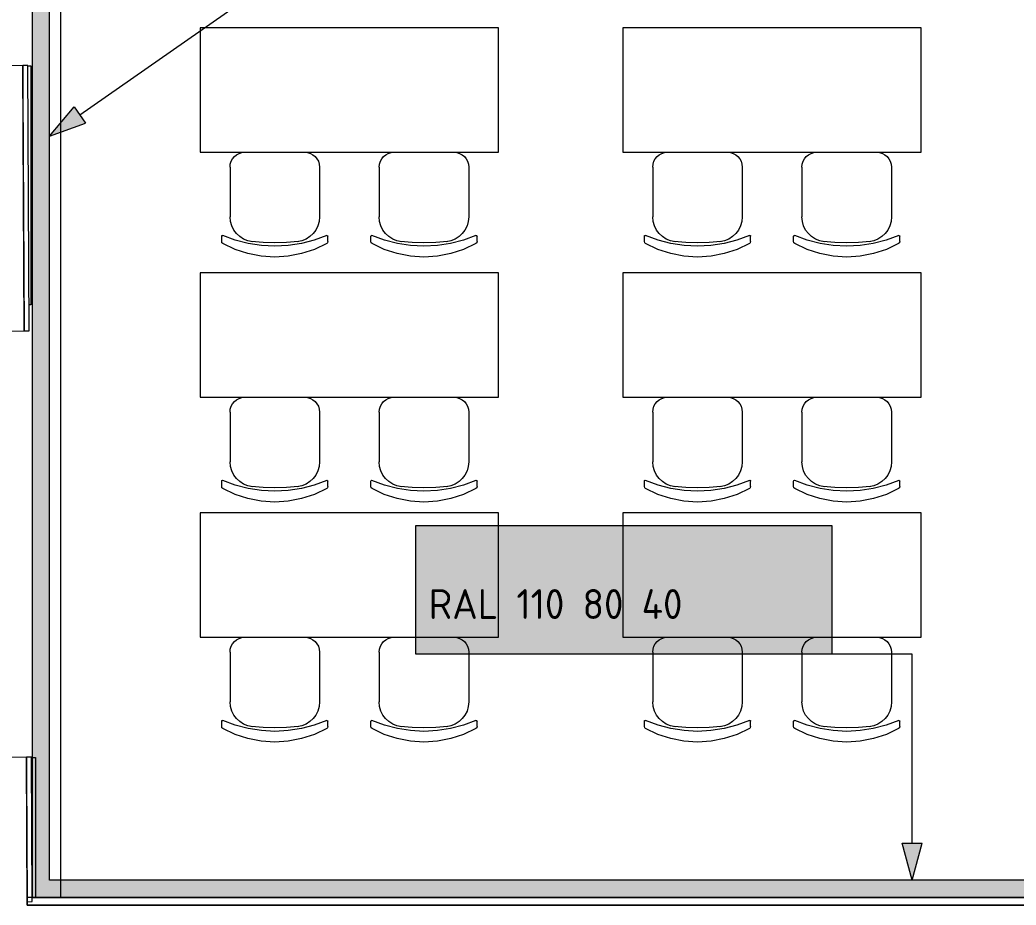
# Model space of a CAD drawing. Header units: millimetres. Extents: x 0 to 1189, y 0 to 841.
# Drawn here: x 240.72 to 280.78, y 375.01 to 410.59 of the extents above; entities that cross this region are included whole.
import ezdxf

# ---------------------------------------------------------------- set-up
doc = ezdxf.new("R2010")
doc.units = ezdxf.units.MM

msp = doc.modelspace()

# ---------------------------------------------------------------- hatches: boundary and pattern name
at = {"true_color": 0xf1d696}
h = msp.add_hatch(color=41, dxfattribs=at)
h.dxf.hatch_style = 2
h.paths.add_polyline_path([(241.90737, 376.007345), (241.207369, 376.007345), (241.207369, 453.503464), (241.90737, 453.503464)])
at = {"true_color": 0x0077b0}
h = msp.add_hatch(color=144, dxfattribs=at)
h.dxf.hatch_style = 2
h.paths.add_polyline_path([(241.90737, 405.919391), (242.902371, 407.102393), (243.360372, 406.445392)])
at = {"true_color": 0xffffff}
h = msp.add_hatch(color=7, dxfattribs=at)
h.dxf.hatch_style = 2
h.paths.add_polyline_path([(256.633392, 390.271367), (273.372418, 390.271367), (273.372418, 385.095359), (256.633392, 385.095359)])
at = {"true_color": 0x0077b0}
h = msp.add_hatch(color=144, dxfattribs=at)
h.paths.add_polyline_path([(269.936346, 388.873905), (269.936346, 389.680884), (269.906856, 389.837567), (269.817835, 389.968619), (269.689195, 390.055022), (269.532856, 390.084374), (269.37638, 390.055022), (269.245122, 389.968619), (269.157685, 389.837567), (269.129367, 389.680884), (269.129367, 388.873905), (269.157685, 388.717567), (269.245122, 388.588927), (269.37638, 388.499906), (269.532856, 388.470416), (269.689195, 388.499906), (269.817835, 388.588927), (269.906856, 388.717567)])
h.paths.add_polyline_path([(270.136988, 388.873905), (270.125835, 388.753249), (270.092409, 388.641223), (270.036762, 388.538189), (269.958946, 388.444508), (269.867177, 388.367209), (269.765125, 388.312699), (269.65346, 388.28041), (269.532856, 388.269773), (269.411124, 388.28041), (269.299417, 388.312699), (269.197218, 388.367209), (269.104011, 388.444508), (269.026281, 388.538189), (268.970823, 388.641223), (268.937587, 388.753249), (268.926519, 388.873905), (268.926519, 389.680884), (268.937587, 389.802617), (268.970823, 389.914324), (269.026281, 390.016523), (269.104011, 390.10973), (269.197218, 390.187546), (269.299417, 390.243193), (269.411124, 390.276619), (269.532856, 390.287772), (269.653512, 390.276662), (269.765538, 390.243537), (269.868572, 390.188709), (269.962253, 390.112486), (270.038157, 390.018848), (270.092822, 389.915702), (270.125886, 389.803047), (270.136988, 389.680884)])
h = msp.add_hatch(color=144, dxfattribs=at)
h.dxf.hatch_style = 2
h.paths.add_polyline_path([(271.95717, 388.77193), (271.959926, 388.800593), (272.363415, 390.214461), (272.3989, 390.2691), (272.462083, 390.287772), (272.53822, 390.26221), (272.563507, 390.185797), (272.557994, 390.157685), (272.190885, 388.873905), (272.662725, 388.873905), (272.662725, 389.178727), (272.688012, 389.253486), (272.764149, 389.277395), (272.840285, 389.253486), (272.865572, 389.178727), (272.865572, 388.873905), (273.068971, 388.873905), (273.142696, 388.848342), (273.167638, 388.77193), (273.142696, 388.695794), (273.068971, 388.670507), (272.865572, 388.670507), (272.865572, 388.368441), (272.840285, 388.293682), (272.764149, 388.269773), (272.688012, 388.293682), (272.662725, 388.368441), (272.662725, 388.670507), (272.058593, 388.670507), (271.982457, 388.695794)])
h = msp.add_hatch(color=144, dxfattribs=at)
h.dxf.hatch_style = 2
h.paths.add_polyline_path([(271.450483, 388.77193), (270.643504, 388.77193), (270.567367, 388.797493), (270.54208, 388.873905), (270.567367, 388.950042), (270.643504, 388.975329), (271.450483, 388.975329), (271.52662, 388.950042), (271.551907, 388.873905), (271.52662, 388.797493)])
h = msp.add_hatch(color=144, dxfattribs=at)
h.dxf.hatch_style = 2
h.paths.add_polyline_path([(276.603423, 376.007345), (276.203422, 377.500347), (277.003423, 377.500347)])
at = {"true_color": 0xf1d696}
h = msp.add_hatch(color=41, dxfattribs=at)
h.dxf.hatch_style = 2
h.paths.add_polyline_path([(241.90737, 376.007345), (241.90737, 375.307344), (241.207369, 375.307344)])
h = msp.add_hatch(color=41, dxfattribs=at)
h.dxf.hatch_style = 2
h.paths.add_polyline_path([(241.207369, 376.007345), (241.90737, 376.007345), (241.207369, 375.307344)])
at = {"true_color": 0x9f9f00}
h = msp.add_hatch(color=54, dxfattribs=at)
h.dxf.hatch_style = 2
h.paths.add_polyline_path([(285.476436, 376.007345), (285.476436, 375.307344), (241.90737, 375.307344), (241.90737, 376.007345)])

# ---------------------------------------------------------------- linework, layer by layer
at = {"color": 7, "lineweight": 0}
for points in [[(241.207369, 454.203465), (241.207369, 375.307344)], [(242.35937, 375.307344), (242.35937, 454.203465)], [(241.90737, 376.007345), (241.90737, 453.503464)], [(240.835368, 408.765395), (237.535363, 408.749395)], [(241.035368, 408.766395), (240.835368, 408.765395)], [(240.890368, 398.099379), (240.835368, 408.765395)], [(240.835368, 408.765395), (240.841368, 407.675394)], [(241.090368, 398.100379), (241.035368, 408.766395)], [(241.035368, 408.754395), (241.159368, 408.754395)], [(241.159368, 408.754395), (241.159368, 399.13838)], [(240.841368, 407.675394), (240.890368, 398.099379)], [(241.159368, 399.13838), (241.084368, 399.13838)], [(237.590363, 398.082379), (240.890368, 398.099379)], [(240.890368, 398.099379), (241.090368, 398.100379)], [(240.978368, 380.950353), (237.678363, 380.933353)], [(241.178368, 380.951353), (240.978368, 380.950353)], [(241.008368, 375.007344), (240.978368, 380.950353)], [(240.978368, 380.950353), (240.981368, 380.275352)], [(241.208369, 375.144344), (241.178368, 380.951353)], [(241.178368, 380.938353), (241.347369, 380.938353)], [(241.347369, 380.938353), (241.347369, 375.307344)], [(240.981368, 380.275352), (241.008368, 375.143344)], [(285.476436, 376.007345), (241.90737, 376.007345)], [(299.576458, 375.307344), (241.008368, 375.307344)], [(241.008368, 375.307344), (241.008368, 375.007344)], [(241.008368, 375.143344), (241.208369, 375.144344)], [(304.981466, 375.007344), (241.008368, 375.007344)], [(241.008368, 375.007344), (299.576458, 375.007344)], [(241.207369, 375.307344), (241.90737, 375.307344)], [(241.90737, 375.307344), (286.176437, 375.307344)]]:
    msp.add_lwpolyline(points, dxfattribs=at)
at = {"color": 144, "lineweight": 0, "true_color": 0x0077b0}
for points in [[(243.131371, 406.774392), (287.216439, 437.540439)], [(241.90737, 405.919391), (242.902371, 407.102393)], [(242.902371, 407.102393), (243.360372, 406.445392)], [(241.90737, 405.919391), (243.360372, 406.445392)], [(256.633392, 390.271367), (273.372418, 390.271367)], [(256.633392, 385.095359), (256.633392, 390.271367)], [(273.372418, 390.271367), (273.372418, 385.095359)], [(273.372418, 385.095359), (256.633392, 385.095359)], [(276.603423, 385.095359), (273.372418, 385.095359)], [(276.603423, 377.500347), (276.603423, 385.095359)], [(276.203422, 377.500347), (277.003423, 377.500347)], [(276.603423, 376.007345), (276.203422, 377.500347)], [(276.603423, 376.007345), (277.003423, 377.500347)]]:
    msp.add_lwpolyline(points, dxfattribs=at)
at = {"color": 253, "lineweight": 0, "true_color": 0x999999}
for points in [[(259.966397, 410.277398), (247.966379, 410.277398)], [(247.966379, 410.277398), (247.966379, 405.27739)], [(259.966397, 405.27739), (259.966397, 410.277398)], [(276.966423, 410.277398), (264.966405, 410.277398)], [(264.966405, 410.277398), (264.966405, 405.27739)], [(276.966423, 405.27739), (276.966423, 410.277398)], [(247.966379, 405.27739), (259.966397, 405.27739)], [(249.166381, 404.677389), (249.178586, 404.798491), (249.213584, 404.911202), (249.268949, 405.013132), (249.342256, 405.10189), (249.431078, 405.175085), (249.532991, 405.230327), (249.645567, 405.265226), (249.766382, 405.27739)], [(249.166381, 404.677389), (249.178586, 404.798491), (249.213584, 404.911202), (249.268949, 405.013132), (249.342256, 405.10189), (249.431078, 405.175085), (249.532991, 405.230327), (249.645567, 405.265226), (249.766382, 405.27739)], [(249.765382, 405.27739), (252.166385, 405.27739)], [(249.765382, 405.27739), (252.166385, 405.27739)], [(252.166385, 405.27739), (252.287487, 405.265226), (252.400198, 405.230327), (252.502128, 405.175085), (252.590886, 405.10189), (252.664081, 405.013132), (252.719324, 404.911202), (252.754222, 404.798491), (252.766386, 404.677389)], [(252.166385, 405.27739), (252.287487, 405.265226), (252.400198, 405.230327), (252.502128, 405.175085), (252.590886, 405.10189), (252.664081, 405.013132), (252.719324, 404.911202), (252.754222, 404.798491), (252.766386, 404.677389)], [(255.16639, 404.677389), (255.178595, 404.798491), (255.213593, 404.911202), (255.268958, 405.013132), (255.342265, 405.10189), (255.431088, 405.175085), (255.533, 405.230327), (255.645576, 405.265226), (255.766391, 405.27739)], [(255.16639, 404.677389), (255.178595, 404.798491), (255.213593, 404.911202), (255.268958, 405.013132), (255.342265, 405.10189), (255.431088, 405.175085), (255.533, 405.230327), (255.645576, 405.265226), (255.766391, 405.27739)], [(255.765391, 405.27739), (258.166394, 405.27739)], [(255.765391, 405.27739), (258.166394, 405.27739)], [(258.166394, 405.27739), (258.287496, 405.265226), (258.400207, 405.230327), (258.502137, 405.175085), (258.590895, 405.10189), (258.66409, 405.013132), (258.719333, 404.911202), (258.754231, 404.798491), (258.766395, 404.677389)], [(258.166394, 405.27739), (258.287496, 405.265226), (258.400207, 405.230327), (258.502137, 405.175085), (258.590895, 405.10189), (258.66409, 405.013132), (258.719333, 404.911202), (258.754231, 404.798491), (258.766395, 404.677389)], [(264.966405, 405.27739), (276.966423, 405.27739)], [(266.166407, 404.677389), (266.178612, 404.798491), (266.21361, 404.911202), (266.268975, 405.013132), (266.342282, 405.10189), (266.431104, 405.175085), (266.533017, 405.230327), (266.645593, 405.265226), (266.766408, 405.27739)], [(266.166407, 404.677389), (266.178612, 404.798491), (266.21361, 404.911202), (266.268975, 405.013132), (266.342282, 405.10189), (266.431104, 405.175085), (266.533017, 405.230327), (266.645593, 405.265226), (266.766408, 405.27739)], [(266.765408, 405.27739), (269.166411, 405.27739)], [(266.765408, 405.27739), (269.166411, 405.27739)], [(269.166411, 405.27739), (269.287513, 405.265226), (269.400224, 405.230327), (269.502154, 405.175085), (269.590912, 405.10189), (269.664107, 405.013132), (269.71935, 404.911202), (269.754248, 404.798491), (269.766412, 404.677389)], [(269.166411, 405.27739), (269.287513, 405.265226), (269.400224, 405.230327), (269.502154, 405.175085), (269.590912, 405.10189), (269.664107, 405.013132), (269.71935, 404.911202), (269.754248, 404.798491), (269.766412, 404.677389)], [(272.166416, 404.677389), (272.178621, 404.798491), (272.213619, 404.911202), (272.268984, 405.013132), (272.342291, 405.10189), (272.431113, 405.175085), (272.533026, 405.230327), (272.645602, 405.265226), (272.766417, 405.27739)], [(272.166416, 404.677389), (272.178621, 404.798491), (272.213619, 404.911202), (272.268984, 405.013132), (272.342291, 405.10189), (272.431113, 405.175085), (272.533026, 405.230327), (272.645602, 405.265226), (272.766417, 405.27739)], [(272.765417, 405.27739), (275.16642, 405.27739)], [(272.765417, 405.27739), (275.16642, 405.27739)], [(275.16642, 405.27739), (275.287522, 405.265226), (275.400233, 405.230327), (275.502163, 405.175085), (275.590921, 405.10189), (275.664116, 405.013132), (275.719359, 404.911202), (275.754257, 404.798491), (275.766421, 404.677389)], [(275.16642, 405.27739), (275.287522, 405.265226), (275.400233, 405.230327), (275.502163, 405.175085), (275.590921, 405.10189), (275.664116, 405.013132), (275.719359, 404.911202), (275.754257, 404.798491), (275.766421, 404.677389)], [(249.166381, 404.677389), (249.166381, 402.674386)], [(249.166381, 404.677389), (249.166381, 402.674386)], [(252.766386, 404.677389), (252.766386, 402.674386)], [(252.766386, 404.677389), (252.766386, 402.674386)], [(255.16639, 404.677389), (255.16639, 402.674386)], [(255.16639, 404.677389), (255.16639, 402.674386)], [(258.766395, 404.677389), (258.766395, 402.674386)], [(258.766395, 404.677389), (258.766395, 402.674386)], [(266.166407, 404.677389), (266.166407, 402.674386)], [(266.166407, 404.677389), (266.166407, 402.674386)], [(269.766412, 404.677389), (269.766412, 402.674386)], [(269.766412, 404.677389), (269.766412, 402.674386)], [(272.166416, 404.677389), (272.166416, 402.674386)], [(272.166416, 404.677389), (272.166416, 402.674386)], [(275.766421, 404.677389), (275.766421, 402.674386)], [(275.766421, 404.677389), (275.766421, 402.674386)], [(250.066382, 401.679384), (249.880997, 401.716027), (249.710178, 401.78465), (249.557055, 401.881797), (249.424756, 402.00401), (249.31641, 402.147832), (249.235146, 402.309807), (249.184094, 402.486477), (249.166381, 402.674386)], [(250.066382, 401.679384), (249.880997, 401.716027), (249.710178, 401.78465), (249.557055, 401.881797), (249.424756, 402.00401), (249.31641, 402.147832), (249.235146, 402.309807), (249.184094, 402.486477), (249.166381, 402.674386)], [(252.766386, 402.674386), (252.748673, 402.486477), (252.69762, 402.309807), (252.616357, 402.147832), (252.508011, 402.00401), (252.375712, 401.881797), (252.222588, 401.78465), (252.05177, 401.716027), (251.866385, 401.679384)], [(252.766386, 402.674386), (252.748673, 402.486477), (252.69762, 402.309807), (252.616357, 402.147832), (252.508011, 402.00401), (252.375712, 401.881797), (252.222588, 401.78465), (252.05177, 401.716027), (251.866385, 401.679384)], [(256.066391, 401.679384), (255.881006, 401.716027), (255.710188, 401.78465), (255.557064, 401.881797), (255.424765, 402.00401), (255.316419, 402.147832), (255.235156, 402.309807), (255.184103, 402.486477), (255.16639, 402.674386)], [(256.066391, 401.679384), (255.881006, 401.716027), (255.710188, 401.78465), (255.557064, 401.881797), (255.424765, 402.00401), (255.316419, 402.147832), (255.235156, 402.309807), (255.184103, 402.486477), (255.16639, 402.674386)], [(258.766395, 402.674386), (258.748682, 402.486477), (258.69763, 402.309807), (258.616366, 402.147832), (258.50802, 402.00401), (258.375721, 401.881797), (258.222598, 401.78465), (258.051779, 401.716027), (257.866394, 401.679384)], [(258.766395, 402.674386), (258.748682, 402.486477), (258.69763, 402.309807), (258.616366, 402.147832), (258.50802, 402.00401), (258.375721, 401.881797), (258.222598, 401.78465), (258.051779, 401.716027), (257.866394, 401.679384)], [(267.066408, 401.679384), (266.881023, 401.716027), (266.710204, 401.78465), (266.557081, 401.881797), (266.424782, 402.00401), (266.316436, 402.147832), (266.235172, 402.309807), (266.18412, 402.486477), (266.166407, 402.674386)], [(267.066408, 401.679384), (266.881023, 401.716027), (266.710204, 401.78465), (266.557081, 401.881797), (266.424782, 402.00401), (266.316436, 402.147832), (266.235172, 402.309807), (266.18412, 402.486477), (266.166407, 402.674386)], [(269.766412, 402.674386), (269.748699, 402.486477), (269.697646, 402.309807), (269.616383, 402.147832), (269.508037, 402.00401), (269.375738, 401.881797), (269.222614, 401.78465), (269.051796, 401.716027), (268.866411, 401.679384)], [(269.766412, 402.674386), (269.748699, 402.486477), (269.697646, 402.309807), (269.616383, 402.147832), (269.508037, 402.00401), (269.375738, 401.881797), (269.222614, 401.78465), (269.051796, 401.716027), (268.866411, 401.679384)], [(273.066417, 401.679384), (272.881032, 401.716027), (272.710214, 401.78465), (272.55709, 401.881797), (272.424791, 402.00401), (272.316445, 402.147832), (272.235182, 402.309807), (272.184129, 402.486477), (272.166416, 402.674386)], [(273.066417, 401.679384), (272.881032, 401.716027), (272.710214, 401.78465), (272.55709, 401.881797), (272.424791, 402.00401), (272.316445, 402.147832), (272.235182, 402.309807), (272.184129, 402.486477), (272.166416, 402.674386)], [(275.766421, 402.674386), (275.748708, 402.486477), (275.697656, 402.309807), (275.616392, 402.147832), (275.508046, 402.00401), (275.375747, 401.881797), (275.222624, 401.78465), (275.051805, 401.716027), (274.86642, 401.679384)], [(275.766421, 402.674386), (275.748708, 402.486477), (275.697656, 402.309807), (275.616392, 402.147832), (275.508046, 402.00401), (275.375747, 401.881797), (275.222624, 401.78465), (275.051805, 401.716027), (274.86642, 401.679384)], [(248.83138, 401.904385), (248.84038, 401.925385), (248.86138, 401.934385), (248.87538, 401.931385)], [(248.83138, 401.904385), (248.84038, 401.925385), (248.86138, 401.934385), (248.87538, 401.931385)], [(248.83138, 401.687384), (248.83138, 401.904385)], [(248.83138, 401.687384), (248.83138, 401.904385)], [(253.058387, 401.931385), (252.554886, 401.740869), (252.035635, 401.603509), (251.504759, 401.520337), (250.966383, 401.492384), (250.428586, 401.520337), (249.898007, 401.603509), (249.378865, 401.740869), (248.87538, 401.931385)], [(253.058387, 401.931385), (252.554886, 401.740869), (252.035635, 401.603509), (251.504759, 401.520337), (250.966383, 401.492384), (250.428586, 401.520337), (249.898007, 401.603509), (249.378865, 401.740869), (248.87538, 401.931385)], [(253.058387, 401.931385), (253.071387, 401.934385), (253.092762, 401.925385), (253.101387, 401.904385)], [(253.058387, 401.931385), (253.071387, 401.934385), (253.092762, 401.925385), (253.101387, 401.904385)], [(253.101387, 401.687384), (253.101387, 401.904385)], [(253.101387, 401.687384), (253.101387, 401.904385)], [(254.831389, 401.904385), (254.840389, 401.925385), (254.861389, 401.934385), (254.875389, 401.931385)], [(254.831389, 401.904385), (254.840389, 401.925385), (254.861389, 401.934385), (254.875389, 401.931385)], [(254.831389, 401.687384), (254.831389, 401.904385)], [(254.831389, 401.687384), (254.831389, 401.904385)], [(259.058396, 401.931385), (258.554895, 401.740869), (258.035644, 401.603509), (257.504768, 401.520337), (256.966393, 401.492384), (256.428595, 401.520337), (255.898016, 401.603509), (255.378875, 401.740869), (254.875389, 401.931385)], [(259.058396, 401.931385), (258.554895, 401.740869), (258.035644, 401.603509), (257.504768, 401.520337), (256.966393, 401.492384), (256.428595, 401.520337), (255.898016, 401.603509), (255.378875, 401.740869), (254.875389, 401.931385)], [(259.058396, 401.931385), (259.071396, 401.934385), (259.092771, 401.925385), (259.101396, 401.904385)], [(259.058396, 401.931385), (259.071396, 401.934385), (259.092771, 401.925385), (259.101396, 401.904385)], [(259.101396, 401.687384), (259.101396, 401.904385)], [(259.101396, 401.687384), (259.101396, 401.904385)], [(265.831406, 401.904385), (265.840406, 401.925385), (265.861406, 401.934385), (265.875406, 401.931385)], [(265.831406, 401.904385), (265.840406, 401.925385), (265.861406, 401.934385), (265.875406, 401.931385)], [(265.831406, 401.687384), (265.831406, 401.904385)], [(265.831406, 401.687384), (265.831406, 401.904385)], [(270.058413, 401.931385), (269.554912, 401.740869), (269.035661, 401.603509), (268.504785, 401.520337), (267.966409, 401.492384), (267.428612, 401.520337), (266.898033, 401.603509), (266.378891, 401.740869), (265.875406, 401.931385)], [(270.058413, 401.931385), (269.554912, 401.740869), (269.035661, 401.603509), (268.504785, 401.520337), (267.966409, 401.492384), (267.428612, 401.520337), (266.898033, 401.603509), (266.378891, 401.740869), (265.875406, 401.931385)], [(270.058413, 401.931385), (270.071413, 401.934385), (270.092788, 401.925385), (270.101413, 401.904385)], [(270.058413, 401.931385), (270.071413, 401.934385), (270.092788, 401.925385), (270.101413, 401.904385)], [(270.101413, 401.687384), (270.101413, 401.904385)], [(270.101413, 401.687384), (270.101413, 401.904385)], [(271.831415, 401.904385), (271.840415, 401.925385), (271.861415, 401.934385), (271.875415, 401.931385)], [(271.831415, 401.904385), (271.840415, 401.925385), (271.861415, 401.934385), (271.875415, 401.931385)], [(271.831415, 401.687384), (271.831415, 401.904385)], [(271.831415, 401.687384), (271.831415, 401.904385)], [(276.058422, 401.931385), (275.554921, 401.740869), (275.03567, 401.603509), (274.504794, 401.520337), (273.966419, 401.492384), (273.428621, 401.520337), (272.898042, 401.603509), (272.378901, 401.740869), (271.875415, 401.931385)], [(276.058422, 401.931385), (275.554921, 401.740869), (275.03567, 401.603509), (274.504794, 401.520337), (273.966419, 401.492384), (273.428621, 401.520337), (272.898042, 401.603509), (272.378901, 401.740869), (271.875415, 401.931385)], [(276.058422, 401.931385), (276.071422, 401.934385), (276.092797, 401.925385), (276.101422, 401.904385)], [(276.058422, 401.931385), (276.071422, 401.934385), (276.092797, 401.925385), (276.101422, 401.904385)], [(276.101422, 401.687384), (276.101422, 401.904385)], [(276.101422, 401.687384), (276.101422, 401.904385)], [(248.87938, 401.602384), (248.84413, 401.639259), (248.83138, 401.687384)], [(248.87938, 401.602384), (248.84413, 401.639259), (248.83138, 401.687384)], [(253.054387, 401.602384), (252.561355, 401.368665), (252.044885, 401.199634), (251.511166, 401.096977), (250.966383, 401.062383), (250.422039, 401.096977), (249.888382, 401.199634), (249.371975, 401.368665), (248.87938, 401.602384)], [(253.054387, 401.602384), (252.561355, 401.368665), (252.044885, 401.199634), (251.511166, 401.096977), (250.966383, 401.062383), (250.422039, 401.096977), (249.888382, 401.199634), (249.371975, 401.368665), (248.87938, 401.602384)], [(251.908385, 401.684384), (251.438134, 401.643009), (250.966383, 401.629384), (250.495508, 401.643009), (250.025382, 401.684384)], [(251.908385, 401.684384), (251.438134, 401.643009), (250.966383, 401.629384), (250.495508, 401.643009), (250.025382, 401.684384)], [(253.101387, 401.687384), (253.089137, 401.639259), (253.054387, 401.602384)], [(253.101387, 401.687384), (253.089137, 401.639259), (253.054387, 401.602384)], [(254.879389, 401.602384), (254.844139, 401.639259), (254.831389, 401.687384)], [(254.879389, 401.602384), (254.844139, 401.639259), (254.831389, 401.687384)], [(259.054396, 401.602384), (258.561364, 401.368665), (258.044894, 401.199634), (257.511175, 401.096977), (256.966393, 401.062383), (256.422048, 401.096977), (255.888391, 401.199634), (255.371984, 401.368665), (254.879389, 401.602384)], [(259.054396, 401.602384), (258.561364, 401.368665), (258.044894, 401.199634), (257.511175, 401.096977), (256.966393, 401.062383), (256.422048, 401.096977), (255.888391, 401.199634), (255.371984, 401.368665), (254.879389, 401.602384)], [(257.908394, 401.684384), (257.438143, 401.643009), (256.966393, 401.629384), (256.495517, 401.643009), (256.025391, 401.684384)], [(257.908394, 401.684384), (257.438143, 401.643009), (256.966393, 401.629384), (256.495517, 401.643009), (256.025391, 401.684384)], [(259.101396, 401.687384), (259.089146, 401.639259), (259.054396, 401.602384)], [(259.101396, 401.687384), (259.089146, 401.639259), (259.054396, 401.602384)], [(265.879406, 401.602384), (265.844156, 401.639259), (265.831406, 401.687384)], [(265.879406, 401.602384), (265.844156, 401.639259), (265.831406, 401.687384)], [(270.054413, 401.602384), (269.561381, 401.368665), (269.044911, 401.199634), (268.511191, 401.096977), (267.966409, 401.062383), (267.422065, 401.096977), (266.888408, 401.199634), (266.372001, 401.368665), (265.879406, 401.602384)], [(270.054413, 401.602384), (269.561381, 401.368665), (269.044911, 401.199634), (268.511191, 401.096977), (267.966409, 401.062383), (267.422065, 401.096977), (266.888408, 401.199634), (266.372001, 401.368665), (265.879406, 401.602384)], [(268.908411, 401.684384), (268.43816, 401.643009), (267.966409, 401.629384), (267.495534, 401.643009), (267.025408, 401.684384)], [(268.908411, 401.684384), (268.43816, 401.643009), (267.966409, 401.629384), (267.495534, 401.643009), (267.025408, 401.684384)], [(270.101413, 401.687384), (270.089163, 401.639259), (270.054413, 401.602384)], [(270.101413, 401.687384), (270.089163, 401.639259), (270.054413, 401.602384)], [(271.879415, 401.602384), (271.844165, 401.639259), (271.831415, 401.687384)], [(271.879415, 401.602384), (271.844165, 401.639259), (271.831415, 401.687384)], [(276.054422, 401.602384), (275.56139, 401.368665), (275.04492, 401.199634), (274.511201, 401.096977), (273.966419, 401.062383), (273.422074, 401.096977), (272.888417, 401.199634), (272.37201, 401.368665), (271.879415, 401.602384)], [(276.054422, 401.602384), (275.56139, 401.368665), (275.04492, 401.199634), (274.511201, 401.096977), (273.966419, 401.062383), (273.422074, 401.096977), (272.888417, 401.199634), (272.37201, 401.368665), (271.879415, 401.602384)], [(274.90842, 401.684384), (274.438169, 401.643009), (273.966419, 401.629384), (273.495543, 401.643009), (273.025417, 401.684384)], [(274.90842, 401.684384), (274.438169, 401.643009), (273.966419, 401.629384), (273.495543, 401.643009), (273.025417, 401.684384)], [(276.101422, 401.687384), (276.089172, 401.639259), (276.054422, 401.602384)], [(276.101422, 401.687384), (276.089172, 401.639259), (276.054422, 401.602384)], [(259.966397, 400.427382), (247.966379, 400.427382)], [(247.966379, 400.427382), (247.966379, 395.427375)], [(259.966397, 395.427375), (259.966397, 400.427382)], [(276.966423, 400.427382), (264.966405, 400.427382)], [(264.966405, 400.427382), (264.966405, 395.427375)], [(276.966423, 395.427375), (276.966423, 400.427382)], [(247.966379, 395.427375), (259.966397, 395.427375)], [(249.166381, 394.827374), (249.178586, 394.948476), (249.213584, 395.061187), (249.268949, 395.163117), (249.342256, 395.251875), (249.431078, 395.32507), (249.532991, 395.380312), (249.645567, 395.415211), (249.766382, 395.427375)], [(249.166381, 394.827374), (249.178586, 394.948476), (249.213584, 395.061187), (249.268949, 395.163117), (249.342256, 395.251875), (249.431078, 395.32507), (249.532991, 395.380312), (249.645567, 395.415211), (249.766382, 395.427375)], [(249.765382, 395.427375), (252.166385, 395.427375)], [(249.765382, 395.427375), (252.166385, 395.427375)], [(252.166385, 395.427375), (252.287487, 395.415211), (252.400198, 395.380312), (252.502128, 395.32507), (252.590886, 395.251875), (252.664081, 395.163117), (252.719324, 395.061187), (252.754222, 394.948476), (252.766386, 394.827374)], [(252.166385, 395.427375), (252.287487, 395.415211), (252.400198, 395.380312), (252.502128, 395.32507), (252.590886, 395.251875), (252.664081, 395.163117), (252.719324, 395.061187), (252.754222, 394.948476), (252.766386, 394.827374)], [(255.16639, 394.827374), (255.178595, 394.948476), (255.213593, 395.061187), (255.268958, 395.163117), (255.342265, 395.251875), (255.431088, 395.32507), (255.533, 395.380312), (255.645576, 395.415211), (255.766391, 395.427375)], [(255.16639, 394.827374), (255.178595, 394.948476), (255.213593, 395.061187), (255.268958, 395.163117), (255.342265, 395.251875), (255.431088, 395.32507), (255.533, 395.380312), (255.645576, 395.415211), (255.766391, 395.427375)], [(255.765391, 395.427375), (258.166394, 395.427375)], [(255.765391, 395.427375), (258.166394, 395.427375)], [(258.166394, 395.427375), (258.287496, 395.415211), (258.400207, 395.380312), (258.502137, 395.32507), (258.590895, 395.251875), (258.66409, 395.163117), (258.719333, 395.061187), (258.754231, 394.948476), (258.766395, 394.827374)], [(258.166394, 395.427375), (258.287496, 395.415211), (258.400207, 395.380312), (258.502137, 395.32507), (258.590895, 395.251875), (258.66409, 395.163117), (258.719333, 395.061187), (258.754231, 394.948476), (258.766395, 394.827374)], [(264.966405, 395.427375), (276.966423, 395.427375)], [(266.166407, 394.827374), (266.178612, 394.948476), (266.21361, 395.061187), (266.268975, 395.163117), (266.342282, 395.251875), (266.431104, 395.32507), (266.533017, 395.380312), (266.645593, 395.415211), (266.766408, 395.427375)], [(266.166407, 394.827374), (266.178612, 394.948476), (266.21361, 395.061187), (266.268975, 395.163117), (266.342282, 395.251875), (266.431104, 395.32507), (266.533017, 395.380312), (266.645593, 395.415211), (266.766408, 395.427375)], [(266.765408, 395.427375), (269.166411, 395.427375)], [(266.765408, 395.427375), (269.166411, 395.427375)], [(269.166411, 395.427375), (269.287513, 395.415211), (269.400224, 395.380312), (269.502154, 395.32507), (269.590912, 395.251875), (269.664107, 395.163117), (269.71935, 395.061187), (269.754248, 394.948476), (269.766412, 394.827374)], [(269.166411, 395.427375), (269.287513, 395.415211), (269.400224, 395.380312), (269.502154, 395.32507), (269.590912, 395.251875), (269.664107, 395.163117), (269.71935, 395.061187), (269.754248, 394.948476), (269.766412, 394.827374)], [(272.166416, 394.827374), (272.178621, 394.948476), (272.213619, 395.061187), (272.268984, 395.163117), (272.342291, 395.251875), (272.431113, 395.32507), (272.533026, 395.380312), (272.645602, 395.415211), (272.766417, 395.427375)], [(272.166416, 394.827374), (272.178621, 394.948476), (272.213619, 395.061187), (272.268984, 395.163117), (272.342291, 395.251875), (272.431113, 395.32507), (272.533026, 395.380312), (272.645602, 395.415211), (272.766417, 395.427375)], [(272.765417, 395.427375), (275.16642, 395.427375)], [(272.765417, 395.427375), (275.16642, 395.427375)], [(275.16642, 395.427375), (275.287522, 395.415211), (275.400233, 395.380312), (275.502163, 395.32507), (275.590921, 395.251875), (275.664116, 395.163117), (275.719359, 395.061187), (275.754257, 394.948476), (275.766421, 394.827374)], [(275.16642, 395.427375), (275.287522, 395.415211), (275.400233, 395.380312), (275.502163, 395.32507), (275.590921, 395.251875), (275.664116, 395.163117), (275.719359, 395.061187), (275.754257, 394.948476), (275.766421, 394.827374)], [(249.166381, 394.827374), (249.166381, 392.824371)], [(249.166381, 394.827374), (249.166381, 392.824371)], [(252.766386, 394.827374), (252.766386, 392.824371)], [(252.766386, 394.827374), (252.766386, 392.824371)], [(255.16639, 394.827374), (255.16639, 392.824371)], [(255.16639, 394.827374), (255.16639, 392.824371)], [(258.766395, 394.827374), (258.766395, 392.824371)], [(258.766395, 394.827374), (258.766395, 392.824371)], [(266.166407, 394.827374), (266.166407, 392.824371)], [(266.166407, 394.827374), (266.166407, 392.824371)], [(269.766412, 394.827374), (269.766412, 392.824371)], [(269.766412, 394.827374), (269.766412, 392.824371)], [(272.166416, 394.827374), (272.166416, 392.824371)], [(272.166416, 394.827374), (272.166416, 392.824371)], [(275.766421, 394.827374), (275.766421, 392.824371)], [(275.766421, 394.827374), (275.766421, 392.824371)], [(250.066382, 391.829369), (249.880997, 391.866012), (249.710178, 391.934635), (249.557055, 392.031782), (249.424756, 392.153995), (249.31641, 392.297817), (249.235146, 392.459792), (249.184094, 392.636462), (249.166381, 392.824371)], [(250.066382, 391.829369), (249.880997, 391.866012), (249.710178, 391.934635), (249.557055, 392.031782), (249.424756, 392.153995), (249.31641, 392.297817), (249.235146, 392.459792), (249.184094, 392.636462), (249.166381, 392.824371)], [(252.766386, 392.824371), (252.748673, 392.636462), (252.69762, 392.459792), (252.616357, 392.297817), (252.508011, 392.153995), (252.375712, 392.031782), (252.222588, 391.934635), (252.05177, 391.866012), (251.866385, 391.829369)], [(252.766386, 392.824371), (252.748673, 392.636462), (252.69762, 392.459792), (252.616357, 392.297817), (252.508011, 392.153995), (252.375712, 392.031782), (252.222588, 391.934635), (252.05177, 391.866012), (251.866385, 391.829369)], [(256.066391, 391.829369), (255.881006, 391.866012), (255.710188, 391.934635), (255.557064, 392.031782), (255.424765, 392.153995), (255.316419, 392.297817), (255.235156, 392.459792), (255.184103, 392.636462), (255.16639, 392.824371)], [(256.066391, 391.829369), (255.881006, 391.866012), (255.710188, 391.934635), (255.557064, 392.031782), (255.424765, 392.153995), (255.316419, 392.297817), (255.235156, 392.459792), (255.184103, 392.636462), (255.16639, 392.824371)], [(258.766395, 392.824371), (258.748682, 392.636462), (258.69763, 392.459792), (258.616366, 392.297817), (258.50802, 392.153995), (258.375721, 392.031782), (258.222598, 391.934635), (258.051779, 391.866012), (257.866394, 391.829369)], [(258.766395, 392.824371), (258.748682, 392.636462), (258.69763, 392.459792), (258.616366, 392.297817), (258.50802, 392.153995), (258.375721, 392.031782), (258.222598, 391.934635), (258.051779, 391.866012), (257.866394, 391.829369)], [(267.066408, 391.829369), (266.881023, 391.866012), (266.710204, 391.934635), (266.557081, 392.031782), (266.424782, 392.153995), (266.316436, 392.297817), (266.235172, 392.459792), (266.18412, 392.636462), (266.166407, 392.824371)], [(267.066408, 391.829369), (266.881023, 391.866012), (266.710204, 391.934635), (266.557081, 392.031782), (266.424782, 392.153995), (266.316436, 392.297817), (266.235172, 392.459792), (266.18412, 392.636462), (266.166407, 392.824371)], [(269.766412, 392.824371), (269.748699, 392.636462), (269.697646, 392.459792), (269.616383, 392.297817), (269.508037, 392.153995), (269.375738, 392.031782), (269.222614, 391.934635), (269.051796, 391.866012), (268.866411, 391.829369)], [(269.766412, 392.824371), (269.748699, 392.636462), (269.697646, 392.459792), (269.616383, 392.297817), (269.508037, 392.153995), (269.375738, 392.031782), (269.222614, 391.934635), (269.051796, 391.866012), (268.866411, 391.829369)], [(273.066417, 391.829369), (272.881032, 391.866012), (272.710214, 391.934635), (272.55709, 392.031782), (272.424791, 392.153995), (272.316445, 392.297817), (272.235182, 392.459792), (272.184129, 392.636462), (272.166416, 392.824371)], [(273.066417, 391.829369), (272.881032, 391.866012), (272.710214, 391.934635), (272.55709, 392.031782), (272.424791, 392.153995), (272.316445, 392.297817), (272.235182, 392.459792), (272.184129, 392.636462), (272.166416, 392.824371)], [(275.766421, 392.824371), (275.748708, 392.636462), (275.697656, 392.459792), (275.616392, 392.297817), (275.508046, 392.153995), (275.375747, 392.031782), (275.222624, 391.934635), (275.051805, 391.866012), (274.86642, 391.829369)], [(275.766421, 392.824371), (275.748708, 392.636462), (275.697656, 392.459792), (275.616392, 392.297817), (275.508046, 392.153995), (275.375747, 392.031782), (275.222624, 391.934635), (275.051805, 391.866012), (274.86642, 391.829369)], [(248.83138, 392.05437), (248.84038, 392.07537), (248.86138, 392.08437), (248.87538, 392.08137)], [(248.83138, 392.05437), (248.84038, 392.07537), (248.86138, 392.08437), (248.87538, 392.08137)], [(248.83138, 391.837369), (248.83138, 392.05437)], [(248.83138, 391.837369), (248.83138, 392.05437)], [(248.87938, 391.752369), (248.84413, 391.789244), (248.83138, 391.837369)], [(248.87938, 391.752369), (248.84413, 391.789244), (248.83138, 391.837369)], [(253.058387, 392.08137), (252.554886, 391.890854), (252.035635, 391.753494), (251.504759, 391.670322), (250.966383, 391.642369), (250.428586, 391.670322), (249.898007, 391.753494), (249.378865, 391.890854), (248.87538, 392.08137)], [(253.058387, 392.08137), (252.554886, 391.890854), (252.035635, 391.753494), (251.504759, 391.670322), (250.966383, 391.642369), (250.428586, 391.670322), (249.898007, 391.753494), (249.378865, 391.890854), (248.87538, 392.08137)], [(251.908385, 391.834369), (251.438134, 391.792994), (250.966383, 391.779369), (250.495508, 391.792994), (250.025382, 391.834369)], [(251.908385, 391.834369), (251.438134, 391.792994), (250.966383, 391.779369), (250.495508, 391.792994), (250.025382, 391.834369)], [(253.101387, 391.837369), (253.089137, 391.789244), (253.054387, 391.752369)], [(253.101387, 391.837369), (253.089137, 391.789244), (253.054387, 391.752369)], [(253.058387, 392.08137), (253.071387, 392.08437), (253.092762, 392.07537), (253.101387, 392.05437)], [(253.058387, 392.08137), (253.071387, 392.08437), (253.092762, 392.07537), (253.101387, 392.05437)], [(253.101387, 391.837369), (253.101387, 392.05437)], [(253.101387, 391.837369), (253.101387, 392.05437)], [(254.831389, 392.05437), (254.840389, 392.07537), (254.861389, 392.08437), (254.875389, 392.08137)], [(254.831389, 392.05437), (254.840389, 392.07537), (254.861389, 392.08437), (254.875389, 392.08137)], [(254.831389, 391.837369), (254.831389, 392.05437)], [(254.831389, 391.837369), (254.831389, 392.05437)], [(254.879389, 391.752369), (254.844139, 391.789244), (254.831389, 391.837369)], [(254.879389, 391.752369), (254.844139, 391.789244), (254.831389, 391.837369)], [(259.058396, 392.08137), (258.554895, 391.890854), (258.035644, 391.753494), (257.504768, 391.670322), (256.966393, 391.642369), (256.428595, 391.670322), (255.898016, 391.753494), (255.378875, 391.890854), (254.875389, 392.08137)], [(259.058396, 392.08137), (258.554895, 391.890854), (258.035644, 391.753494), (257.504768, 391.670322), (256.966393, 391.642369), (256.428595, 391.670322), (255.898016, 391.753494), (255.378875, 391.890854), (254.875389, 392.08137)], [(257.908394, 391.834369), (257.438143, 391.792994), (256.966393, 391.779369), (256.495517, 391.792994), (256.025391, 391.834369)], [(257.908394, 391.834369), (257.438143, 391.792994), (256.966393, 391.779369), (256.495517, 391.792994), (256.025391, 391.834369)], [(259.101396, 391.837369), (259.089146, 391.789244), (259.054396, 391.752369)], [(259.101396, 391.837369), (259.089146, 391.789244), (259.054396, 391.752369)], [(259.058396, 392.08137), (259.071396, 392.08437), (259.092771, 392.07537), (259.101396, 392.05437)], [(259.058396, 392.08137), (259.071396, 392.08437), (259.092771, 392.07537), (259.101396, 392.05437)], [(259.101396, 391.837369), (259.101396, 392.05437)], [(259.101396, 391.837369), (259.101396, 392.05437)], [(265.831406, 392.05437), (265.840406, 392.07537), (265.861406, 392.08437), (265.875406, 392.08137)], [(265.831406, 392.05437), (265.840406, 392.07537), (265.861406, 392.08437), (265.875406, 392.08137)], [(265.831406, 391.837369), (265.831406, 392.05437)], [(265.831406, 391.837369), (265.831406, 392.05437)], [(265.879406, 391.752369), (265.844156, 391.789244), (265.831406, 391.837369)], [(265.879406, 391.752369), (265.844156, 391.789244), (265.831406, 391.837369)], [(270.058413, 392.08137), (269.554912, 391.890854), (269.035661, 391.753494), (268.504785, 391.670322), (267.966409, 391.642369), (267.428612, 391.670322), (266.898033, 391.753494), (266.378891, 391.890854), (265.875406, 392.08137)], [(270.058413, 392.08137), (269.554912, 391.890854), (269.035661, 391.753494), (268.504785, 391.670322), (267.966409, 391.642369), (267.428612, 391.670322), (266.898033, 391.753494), (266.378891, 391.890854), (265.875406, 392.08137)], [(268.908411, 391.834369), (268.43816, 391.792994), (267.966409, 391.779369), (267.495534, 391.792994), (267.025408, 391.834369)], [(268.908411, 391.834369), (268.43816, 391.792994), (267.966409, 391.779369), (267.495534, 391.792994), (267.025408, 391.834369)], [(270.101413, 391.837369), (270.089163, 391.789244), (270.054413, 391.752369)], [(270.101413, 391.837369), (270.089163, 391.789244), (270.054413, 391.752369)], [(270.058413, 392.08137), (270.071413, 392.08437), (270.092788, 392.07537), (270.101413, 392.05437)], [(270.058413, 392.08137), (270.071413, 392.08437), (270.092788, 392.07537), (270.101413, 392.05437)], [(270.101413, 391.837369), (270.101413, 392.05437)], [(270.101413, 391.837369), (270.101413, 392.05437)], [(271.831415, 392.05437), (271.840415, 392.07537), (271.861415, 392.08437), (271.875415, 392.08137)], [(271.831415, 392.05437), (271.840415, 392.07537), (271.861415, 392.08437), (271.875415, 392.08137)], [(271.831415, 391.837369), (271.831415, 392.05437)], [(271.831415, 391.837369), (271.831415, 392.05437)], [(271.879415, 391.752369), (271.844165, 391.789244), (271.831415, 391.837369)], [(271.879415, 391.752369), (271.844165, 391.789244), (271.831415, 391.837369)], [(276.058422, 392.08137), (275.554921, 391.890854), (275.03567, 391.753494), (274.504794, 391.670322), (273.966419, 391.642369), (273.428621, 391.670322), (272.898042, 391.753494), (272.378901, 391.890854), (271.875415, 392.08137)], [(276.058422, 392.08137), (275.554921, 391.890854), (275.03567, 391.753494), (274.504794, 391.670322), (273.966419, 391.642369), (273.428621, 391.670322), (272.898042, 391.753494), (272.378901, 391.890854), (271.875415, 392.08137)], [(274.90842, 391.834369), (274.438169, 391.792994), (273.966419, 391.779369), (273.495543, 391.792994), (273.025417, 391.834369)], [(274.90842, 391.834369), (274.438169, 391.792994), (273.966419, 391.779369), (273.495543, 391.792994), (273.025417, 391.834369)], [(276.101422, 391.837369), (276.089172, 391.789244), (276.054422, 391.752369)], [(276.101422, 391.837369), (276.089172, 391.789244), (276.054422, 391.752369)], [(276.058422, 392.08137), (276.071422, 392.08437), (276.092797, 392.07537), (276.101422, 392.05437)], [(276.058422, 392.08137), (276.071422, 392.08437), (276.092797, 392.07537), (276.101422, 392.05437)], [(276.101422, 391.837369), (276.101422, 392.05437)], [(276.101422, 391.837369), (276.101422, 392.05437)], [(253.054387, 391.752369), (252.561355, 391.51865), (252.044885, 391.349619), (251.511166, 391.246962), (250.966383, 391.212368), (250.422039, 391.246962), (249.888382, 391.349619), (249.371975, 391.51865), (248.87938, 391.752369)], [(253.054387, 391.752369), (252.561355, 391.51865), (252.044885, 391.349619), (251.511166, 391.246962), (250.966383, 391.212368), (250.422039, 391.246962), (249.888382, 391.349619), (249.371975, 391.51865), (248.87938, 391.752369)], [(259.054396, 391.752369), (258.561364, 391.51865), (258.044894, 391.349619), (257.511175, 391.246962), (256.966393, 391.212368), (256.422048, 391.246962), (255.888391, 391.349619), (255.371984, 391.51865), (254.879389, 391.752369)], [(259.054396, 391.752369), (258.561364, 391.51865), (258.044894, 391.349619), (257.511175, 391.246962), (256.966393, 391.212368), (256.422048, 391.246962), (255.888391, 391.349619), (255.371984, 391.51865), (254.879389, 391.752369)], [(270.054413, 391.752369), (269.561381, 391.51865), (269.044911, 391.349619), (268.511191, 391.246962), (267.966409, 391.212368), (267.422065, 391.246962), (266.888408, 391.349619), (266.372001, 391.51865), (265.879406, 391.752369)], [(270.054413, 391.752369), (269.561381, 391.51865), (269.044911, 391.349619), (268.511191, 391.246962), (267.966409, 391.212368), (267.422065, 391.246962), (266.888408, 391.349619), (266.372001, 391.51865), (265.879406, 391.752369)], [(276.054422, 391.752369), (275.56139, 391.51865), (275.04492, 391.349619), (274.511201, 391.246962), (273.966419, 391.212368), (273.422074, 391.246962), (272.888417, 391.349619), (272.37201, 391.51865), (271.879415, 391.752369)], [(276.054422, 391.752369), (275.56139, 391.51865), (275.04492, 391.349619), (274.511201, 391.246962), (273.966419, 391.212368), (273.422074, 391.246962), (272.888417, 391.349619), (272.37201, 391.51865), (271.879415, 391.752369)], [(259.966397, 390.777368), (247.966379, 390.777368)], [(247.966379, 390.777368), (247.966379, 385.77736)], [(259.966397, 385.77736), (259.966397, 390.777368)], [(276.966423, 390.777368), (264.966405, 390.777368)], [(264.966405, 390.777368), (264.966405, 385.77736)], [(276.966423, 385.77736), (276.966423, 390.777368)], [(247.966379, 385.77736), (259.966397, 385.77736)], [(249.166381, 385.177359), (249.178586, 385.298461), (249.213584, 385.411172), (249.268949, 385.513102), (249.342256, 385.60186), (249.431078, 385.675055), (249.532991, 385.730298), (249.645567, 385.765196), (249.766382, 385.77736)], [(249.166381, 385.177359), (249.178586, 385.298461), (249.213584, 385.411172), (249.268949, 385.513102), (249.342256, 385.60186), (249.431078, 385.675055), (249.532991, 385.730298), (249.645567, 385.765196), (249.766382, 385.77736)], [(249.765382, 385.77736), (252.166385, 385.77736)], [(249.765382, 385.77736), (252.166385, 385.77736)], [(252.166385, 385.77736), (252.287487, 385.765196), (252.400198, 385.730298), (252.502128, 385.675055), (252.590886, 385.60186), (252.664081, 385.513102), (252.719324, 385.411172), (252.754222, 385.298461), (252.766386, 385.177359)], [(252.166385, 385.77736), (252.287487, 385.765196), (252.400198, 385.730298), (252.502128, 385.675055), (252.590886, 385.60186), (252.664081, 385.513102), (252.719324, 385.411172), (252.754222, 385.298461), (252.766386, 385.177359)], [(255.16639, 385.177359), (255.178595, 385.298461), (255.213593, 385.411172), (255.268958, 385.513102), (255.342265, 385.60186), (255.431088, 385.675055), (255.533, 385.730298), (255.645576, 385.765196), (255.766391, 385.77736)], [(255.16639, 385.177359), (255.178595, 385.298461), (255.213593, 385.411172), (255.268958, 385.513102), (255.342265, 385.60186), (255.431088, 385.675055), (255.533, 385.730298), (255.645576, 385.765196), (255.766391, 385.77736)], [(255.765391, 385.77736), (258.166394, 385.77736)], [(255.765391, 385.77736), (258.166394, 385.77736)], [(258.166394, 385.77736), (258.287496, 385.765196), (258.400207, 385.730298), (258.502137, 385.675055), (258.590895, 385.60186), (258.66409, 385.513102), (258.719333, 385.411172), (258.754231, 385.298461), (258.766395, 385.177359)], [(258.166394, 385.77736), (258.287496, 385.765196), (258.400207, 385.730298), (258.502137, 385.675055), (258.590895, 385.60186), (258.66409, 385.513102), (258.719333, 385.411172), (258.754231, 385.298461), (258.766395, 385.177359)], [(264.966405, 385.77736), (276.966423, 385.77736)], [(266.166407, 385.177359), (266.178612, 385.298461), (266.21361, 385.411172), (266.268975, 385.513102), (266.342282, 385.60186), (266.431104, 385.675055), (266.533017, 385.730298), (266.645593, 385.765196), (266.766408, 385.77736)], [(266.166407, 385.177359), (266.178612, 385.298461), (266.21361, 385.411172), (266.268975, 385.513102), (266.342282, 385.60186), (266.431104, 385.675055), (266.533017, 385.730298), (266.645593, 385.765196), (266.766408, 385.77736)], [(266.765408, 385.77736), (269.166411, 385.77736)], [(266.765408, 385.77736), (269.166411, 385.77736)], [(269.166411, 385.77736), (269.287513, 385.765196), (269.400224, 385.730298), (269.502154, 385.675055), (269.590912, 385.60186), (269.664107, 385.513102), (269.71935, 385.411172), (269.754248, 385.298461), (269.766412, 385.177359)], [(269.166411, 385.77736), (269.287513, 385.765196), (269.400224, 385.730298), (269.502154, 385.675055), (269.590912, 385.60186), (269.664107, 385.513102), (269.71935, 385.411172), (269.754248, 385.298461), (269.766412, 385.177359)], [(272.166416, 385.177359), (272.178621, 385.298461), (272.213619, 385.411172), (272.268984, 385.513102), (272.342291, 385.60186), (272.431113, 385.675055), (272.533026, 385.730298), (272.645602, 385.765196), (272.766417, 385.77736)], [(272.166416, 385.177359), (272.178621, 385.298461), (272.213619, 385.411172), (272.268984, 385.513102), (272.342291, 385.60186), (272.431113, 385.675055), (272.533026, 385.730298), (272.645602, 385.765196), (272.766417, 385.77736)], [(272.765417, 385.77736), (275.16642, 385.77736)], [(272.765417, 385.77736), (275.16642, 385.77736)], [(275.16642, 385.77736), (275.287522, 385.765196), (275.400233, 385.730298), (275.502163, 385.675055), (275.590921, 385.60186), (275.664116, 385.513102), (275.719359, 385.411172), (275.754257, 385.298461), (275.766421, 385.177359)], [(275.16642, 385.77736), (275.287522, 385.765196), (275.400233, 385.730298), (275.502163, 385.675055), (275.590921, 385.60186), (275.664116, 385.513102), (275.719359, 385.411172), (275.754257, 385.298461), (275.766421, 385.177359)], [(249.166381, 385.177359), (249.166381, 383.174356)], [(249.166381, 385.177359), (249.166381, 383.174356)], [(252.766386, 385.177359), (252.766386, 383.174356)], [(252.766386, 385.177359), (252.766386, 383.174356)], [(255.16639, 385.177359), (255.16639, 383.174356)], [(255.16639, 385.177359), (255.16639, 383.174356)], [(258.766395, 385.177359), (258.766395, 383.174356)], [(258.766395, 385.177359), (258.766395, 383.174356)], [(266.166407, 385.177359), (266.166407, 383.174356)], [(266.166407, 385.177359), (266.166407, 383.174356)], [(269.766412, 385.177359), (269.766412, 383.174356)], [(269.766412, 385.177359), (269.766412, 383.174356)], [(272.166416, 385.177359), (272.166416, 383.174356)], [(272.166416, 385.177359), (272.166416, 383.174356)], [(275.766421, 385.177359), (275.766421, 383.174356)], [(275.766421, 385.177359), (275.766421, 383.174356)], [(250.066382, 382.179355), (249.880997, 382.215997), (249.710178, 382.28462), (249.557055, 382.381767), (249.424756, 382.50398), (249.31641, 382.647803), (249.235146, 382.809777), (249.184094, 382.986448), (249.166381, 383.174356)], [(250.066382, 382.179355), (249.880997, 382.215997), (249.710178, 382.28462), (249.557055, 382.381767), (249.424756, 382.50398), (249.31641, 382.647803), (249.235146, 382.809777), (249.184094, 382.986448), (249.166381, 383.174356)], [(252.766386, 383.174356), (252.748673, 382.986448), (252.69762, 382.809777), (252.616357, 382.647803), (252.508011, 382.50398), (252.375712, 382.381767), (252.222588, 382.28462), (252.05177, 382.215997), (251.866385, 382.179355)], [(252.766386, 383.174356), (252.748673, 382.986448), (252.69762, 382.809777), (252.616357, 382.647803), (252.508011, 382.50398), (252.375712, 382.381767), (252.222588, 382.28462), (252.05177, 382.215997), (251.866385, 382.179355)], [(256.066391, 382.179355), (255.881006, 382.215997), (255.710188, 382.28462), (255.557064, 382.381767), (255.424765, 382.50398), (255.316419, 382.647803), (255.235156, 382.809777), (255.184103, 382.986448), (255.16639, 383.174356)], [(256.066391, 382.179355), (255.881006, 382.215997), (255.710188, 382.28462), (255.557064, 382.381767), (255.424765, 382.50398), (255.316419, 382.647803), (255.235156, 382.809777), (255.184103, 382.986448), (255.16639, 383.174356)], [(258.766395, 383.174356), (258.748682, 382.986448), (258.69763, 382.809777), (258.616366, 382.647803), (258.50802, 382.50398), (258.375721, 382.381767), (258.222598, 382.28462), (258.051779, 382.215997), (257.866394, 382.179355)], [(258.766395, 383.174356), (258.748682, 382.986448), (258.69763, 382.809777), (258.616366, 382.647803), (258.50802, 382.50398), (258.375721, 382.381767), (258.222598, 382.28462), (258.051779, 382.215997), (257.866394, 382.179355)], [(267.066408, 382.179355), (266.881023, 382.215997), (266.710204, 382.28462), (266.557081, 382.381767), (266.424782, 382.50398), (266.316436, 382.647803), (266.235172, 382.809777), (266.18412, 382.986448), (266.166407, 383.174356)], [(267.066408, 382.179355), (266.881023, 382.215997), (266.710204, 382.28462), (266.557081, 382.381767), (266.424782, 382.50398), (266.316436, 382.647803), (266.235172, 382.809777), (266.18412, 382.986448), (266.166407, 383.174356)], [(269.766412, 383.174356), (269.748699, 382.986448), (269.697646, 382.809777), (269.616383, 382.647803), (269.508037, 382.50398), (269.375738, 382.381767), (269.222614, 382.28462), (269.051796, 382.215997), (268.866411, 382.179355)], [(269.766412, 383.174356), (269.748699, 382.986448), (269.697646, 382.809777), (269.616383, 382.647803), (269.508037, 382.50398), (269.375738, 382.381767), (269.222614, 382.28462), (269.051796, 382.215997), (268.866411, 382.179355)], [(273.066417, 382.179355), (272.881032, 382.215997), (272.710214, 382.28462), (272.55709, 382.381767), (272.424791, 382.50398), (272.316445, 382.647803), (272.235182, 382.809777), (272.184129, 382.986448), (272.166416, 383.174356)], [(273.066417, 382.179355), (272.881032, 382.215997), (272.710214, 382.28462), (272.55709, 382.381767), (272.424791, 382.50398), (272.316445, 382.647803), (272.235182, 382.809777), (272.184129, 382.986448), (272.166416, 383.174356)], [(275.766421, 383.174356), (275.748708, 382.986448), (275.697656, 382.809777), (275.616392, 382.647803), (275.508046, 382.50398), (275.375747, 382.381767), (275.222624, 382.28462), (275.051805, 382.215997), (274.86642, 382.179355)], [(275.766421, 383.174356), (275.748708, 382.986448), (275.697656, 382.809777), (275.616392, 382.647803), (275.508046, 382.50398), (275.375747, 382.381767), (275.222624, 382.28462), (275.051805, 382.215997), (274.86642, 382.179355)], [(248.83138, 382.404355), (248.84038, 382.425355), (248.86138, 382.434355), (248.87538, 382.431355)], [(248.83138, 382.404355), (248.84038, 382.425355), (248.86138, 382.434355), (248.87538, 382.431355)], [(248.83138, 382.187355), (248.83138, 382.404355)], [(248.83138, 382.187355), (248.83138, 382.404355)], [(248.87938, 382.102354), (248.84413, 382.13923), (248.83138, 382.187355)], [(248.87938, 382.102354), (248.84413, 382.13923), (248.83138, 382.187355)], [(253.058387, 382.431355), (252.554886, 382.240839), (252.035635, 382.103479), (251.504759, 382.020307), (250.966383, 381.992354), (250.428586, 382.020307), (249.898007, 382.103479), (249.378865, 382.240839), (248.87538, 382.431355)], [(253.058387, 382.431355), (252.554886, 382.240839), (252.035635, 382.103479), (251.504759, 382.020307), (250.966383, 381.992354), (250.428586, 382.020307), (249.898007, 382.103479), (249.378865, 382.240839), (248.87538, 382.431355)], [(251.908385, 382.184355), (251.438134, 382.14298), (250.966383, 382.129355), (250.495508, 382.14298), (250.025382, 382.184355)], [(251.908385, 382.184355), (251.438134, 382.14298), (250.966383, 382.129355), (250.495508, 382.14298), (250.025382, 382.184355)], [(253.101387, 382.187355), (253.089137, 382.13923), (253.054387, 382.102354)], [(253.101387, 382.187355), (253.089137, 382.13923), (253.054387, 382.102354)], [(253.058387, 382.431355), (253.071387, 382.434355), (253.092762, 382.425355), (253.101387, 382.404355)], [(253.058387, 382.431355), (253.071387, 382.434355), (253.092762, 382.425355), (253.101387, 382.404355)], [(253.101387, 382.187355), (253.101387, 382.404355)], [(253.101387, 382.187355), (253.101387, 382.404355)], [(254.831389, 382.404355), (254.840389, 382.425355), (254.861389, 382.434355), (254.875389, 382.431355)], [(254.831389, 382.404355), (254.840389, 382.425355), (254.861389, 382.434355), (254.875389, 382.431355)], [(254.831389, 382.187355), (254.831389, 382.404355)], [(254.831389, 382.187355), (254.831389, 382.404355)], [(254.879389, 382.102354), (254.844139, 382.13923), (254.831389, 382.187355)], [(254.879389, 382.102354), (254.844139, 382.13923), (254.831389, 382.187355)], [(259.058396, 382.431355), (258.554895, 382.240839), (258.035644, 382.103479), (257.504768, 382.020307), (256.966393, 381.992354), (256.428595, 382.020307), (255.898016, 382.103479), (255.378875, 382.240839), (254.875389, 382.431355)], [(259.058396, 382.431355), (258.554895, 382.240839), (258.035644, 382.103479), (257.504768, 382.020307), (256.966393, 381.992354), (256.428595, 382.020307), (255.898016, 382.103479), (255.378875, 382.240839), (254.875389, 382.431355)], [(257.908394, 382.184355), (257.438143, 382.14298), (256.966393, 382.129355), (256.495517, 382.14298), (256.025391, 382.184355)], [(257.908394, 382.184355), (257.438143, 382.14298), (256.966393, 382.129355), (256.495517, 382.14298), (256.025391, 382.184355)], [(259.101396, 382.187355), (259.089146, 382.13923), (259.054396, 382.102354)], [(259.101396, 382.187355), (259.089146, 382.13923), (259.054396, 382.102354)], [(259.058396, 382.431355), (259.071396, 382.434355), (259.092771, 382.425355), (259.101396, 382.404355)], [(259.058396, 382.431355), (259.071396, 382.434355), (259.092771, 382.425355), (259.101396, 382.404355)], [(259.101396, 382.187355), (259.101396, 382.404355)], [(259.101396, 382.187355), (259.101396, 382.404355)], [(265.831406, 382.404355), (265.840406, 382.425355), (265.861406, 382.434355), (265.875406, 382.431355)], [(265.831406, 382.404355), (265.840406, 382.425355), (265.861406, 382.434355), (265.875406, 382.431355)], [(265.831406, 382.187355), (265.831406, 382.404355)], [(265.831406, 382.187355), (265.831406, 382.404355)], [(265.879406, 382.102354), (265.844156, 382.13923), (265.831406, 382.187355)], [(265.879406, 382.102354), (265.844156, 382.13923), (265.831406, 382.187355)], [(270.058413, 382.431355), (269.554912, 382.240839), (269.035661, 382.103479), (268.504785, 382.020307), (267.966409, 381.992354), (267.428612, 382.020307), (266.898033, 382.103479), (266.378891, 382.240839), (265.875406, 382.431355)], [(270.058413, 382.431355), (269.554912, 382.240839), (269.035661, 382.103479), (268.504785, 382.020307), (267.966409, 381.992354), (267.428612, 382.020307), (266.898033, 382.103479), (266.378891, 382.240839), (265.875406, 382.431355)], [(268.908411, 382.184355), (268.43816, 382.14298), (267.966409, 382.129355), (267.495534, 382.14298), (267.025408, 382.184355)], [(268.908411, 382.184355), (268.43816, 382.14298), (267.966409, 382.129355), (267.495534, 382.14298), (267.025408, 382.184355)], [(270.101413, 382.187355), (270.089163, 382.13923), (270.054413, 382.102354)], [(270.101413, 382.187355), (270.089163, 382.13923), (270.054413, 382.102354)], [(270.058413, 382.431355), (270.071413, 382.434355), (270.092788, 382.425355), (270.101413, 382.404355)], [(270.058413, 382.431355), (270.071413, 382.434355), (270.092788, 382.425355), (270.101413, 382.404355)], [(270.101413, 382.187355), (270.101413, 382.404355)], [(270.101413, 382.187355), (270.101413, 382.404355)], [(271.831415, 382.404355), (271.840415, 382.425355), (271.861415, 382.434355), (271.875415, 382.431355)], [(271.831415, 382.404355), (271.840415, 382.425355), (271.861415, 382.434355), (271.875415, 382.431355)], [(271.831415, 382.187355), (271.831415, 382.404355)], [(271.831415, 382.187355), (271.831415, 382.404355)], [(271.879415, 382.102354), (271.844165, 382.13923), (271.831415, 382.187355)], [(271.879415, 382.102354), (271.844165, 382.13923), (271.831415, 382.187355)], [(276.058422, 382.431355), (275.554921, 382.240839), (275.03567, 382.103479), (274.504794, 382.020307), (273.966419, 381.992354), (273.428621, 382.020307), (272.898042, 382.103479), (272.378901, 382.240839), (271.875415, 382.431355)], [(276.058422, 382.431355), (275.554921, 382.240839), (275.03567, 382.103479), (274.504794, 382.020307), (273.966419, 381.992354), (273.428621, 382.020307), (272.898042, 382.103479), (272.378901, 382.240839), (271.875415, 382.431355)], [(274.90842, 382.184355), (274.438169, 382.14298), (273.966419, 382.129355), (273.495543, 382.14298), (273.025417, 382.184355)], [(274.90842, 382.184355), (274.438169, 382.14298), (273.966419, 382.129355), (273.495543, 382.14298), (273.025417, 382.184355)], [(276.101422, 382.187355), (276.089172, 382.13923), (276.054422, 382.102354)], [(276.101422, 382.187355), (276.089172, 382.13923), (276.054422, 382.102354)], [(276.058422, 382.431355), (276.071422, 382.434355), (276.092797, 382.425355), (276.101422, 382.404355)], [(276.058422, 382.431355), (276.071422, 382.434355), (276.092797, 382.425355), (276.101422, 382.404355)], [(276.101422, 382.187355), (276.101422, 382.404355)], [(276.101422, 382.187355), (276.101422, 382.404355)], [(253.054387, 382.102354), (252.561355, 381.868635), (252.044885, 381.699604), (251.511166, 381.596947), (250.966383, 381.562354), (250.422039, 381.596947), (249.888382, 381.699604), (249.371975, 381.868635), (248.87938, 382.102354)], [(253.054387, 382.102354), (252.561355, 381.868635), (252.044885, 381.699604), (251.511166, 381.596947), (250.966383, 381.562354), (250.422039, 381.596947), (249.888382, 381.699604), (249.371975, 381.868635), (248.87938, 382.102354)], [(259.054396, 382.102354), (258.561364, 381.868635), (258.044894, 381.699604), (257.511175, 381.596947), (256.966393, 381.562354), (256.422048, 381.596947), (255.888391, 381.699604), (255.371984, 381.868635), (254.879389, 382.102354)], [(259.054396, 382.102354), (258.561364, 381.868635), (258.044894, 381.699604), (257.511175, 381.596947), (256.966393, 381.562354), (256.422048, 381.596947), (255.888391, 381.699604), (255.371984, 381.868635), (254.879389, 382.102354)], [(270.054413, 382.102354), (269.561381, 381.868635), (269.044911, 381.699604), (268.511191, 381.596947), (267.966409, 381.562354), (267.422065, 381.596947), (266.888408, 381.699604), (266.372001, 381.868635), (265.879406, 382.102354)], [(270.054413, 382.102354), (269.561381, 381.868635), (269.044911, 381.699604), (268.511191, 381.596947), (267.966409, 381.562354), (267.422065, 381.596947), (266.888408, 381.699604), (266.372001, 381.868635), (265.879406, 382.102354)], [(276.054422, 382.102354), (275.56139, 381.868635), (275.04492, 381.699604), (274.511201, 381.596947), (273.966419, 381.562354), (273.422074, 381.596947), (272.888417, 381.699604), (272.37201, 381.868635), (271.879415, 382.102354)], [(276.054422, 382.102354), (275.56139, 381.868635), (275.04492, 381.699604), (274.511201, 381.596947), (273.966419, 381.562354), (273.422074, 381.596947), (272.888417, 381.699604), (272.37201, 381.868635), (271.879415, 382.102354)]]:
    msp.add_lwpolyline(points, dxfattribs=at)

# ---------------------------------------------------------------- texts
at = {"color": 144, "true_color": 0x0077b0, "insert": (257.156155, 387.710762), "char_height": 1.2, "attachment_point": 1}
msp.add_mtext('{\\fGOSTCommon|b0|i0|c0;RAL 110 80 40}', dxfattribs=at)

doc.saveas('drawing.dxf')
